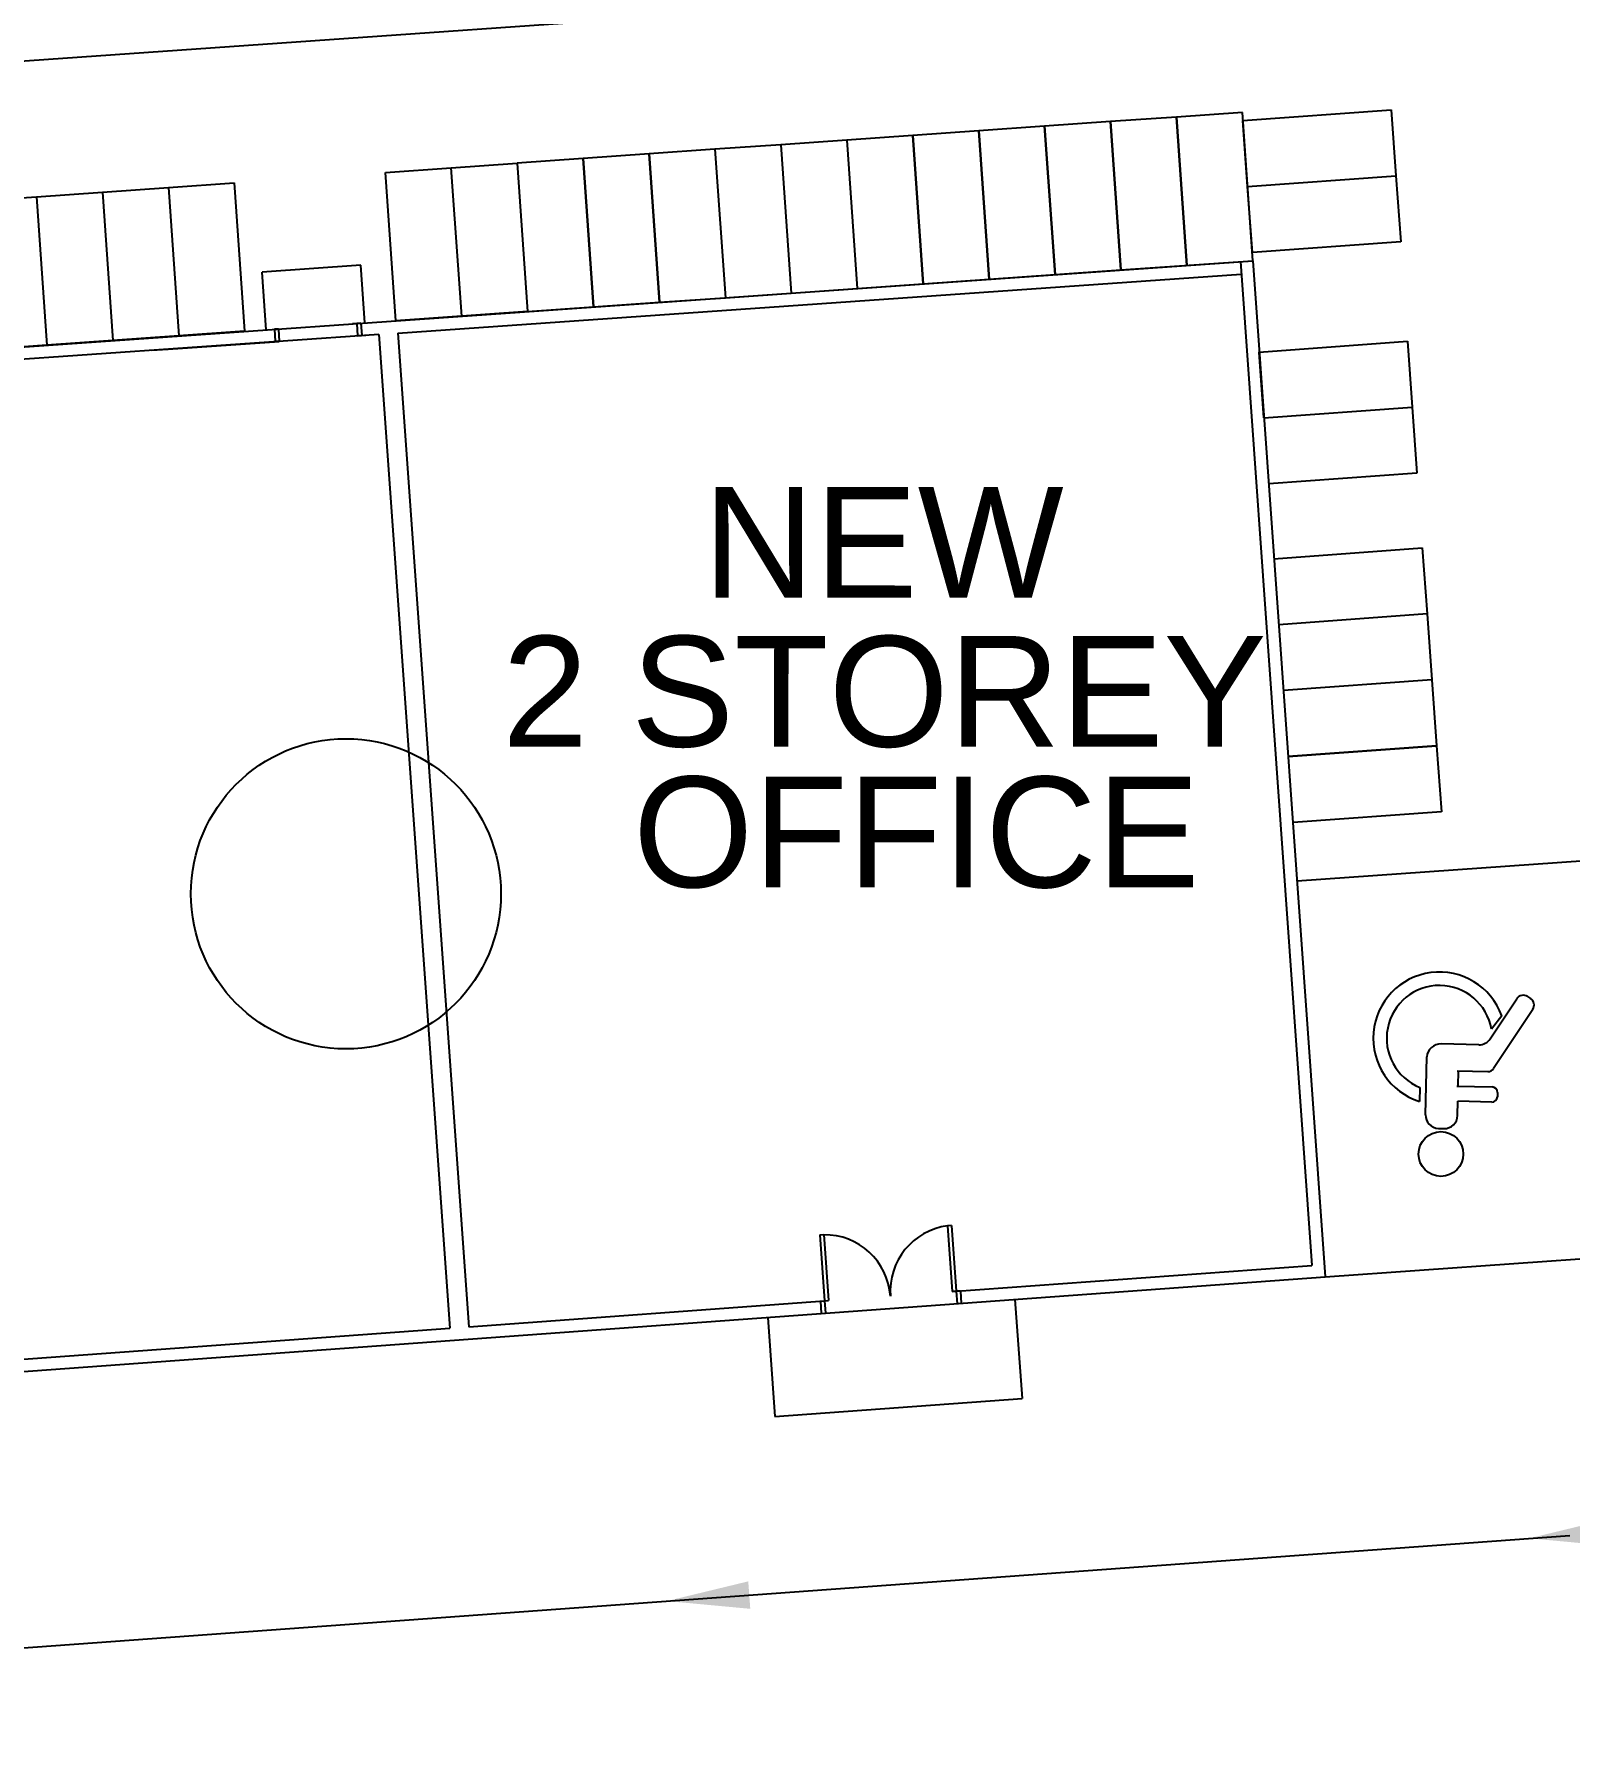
# Model space of a CAD drawing. Extents: x 134044 to 2458691, y -1196082 to 3409924.
# Drawn here: x 134793.76 to 134823.48, y 153258.33 to 153291.39 of the extents above; entities that cross this region are included whole.
import ezdxf

# ---------------------------------------------------------------- set-up
doc = ezdxf.new("R2010")
doc.units = 0
doc.linetypes.add('HIDDEN', pattern=[0.375, 0.25, -0.125])
doc.layers.get('0').update_dxf_attribs({"linetype": 'CONTINUOUS'})
for name, color, linetype in [('000_-_ARCHITECT', 251, 'CONTINUOUS'), ('000_-_LABEL', 7, 'CONTINUOUS'), ('000_-_TRAFIK', 7, 'HIDDEN')]:
    doc.layers.add(name, color=color, linetype=linetype)
doc.styles.get("Standard").update_dxf_attribs({"font": 'arial.ttf'})

msp = doc.modelspace()

# ---------------------------------------------------------------- linework, layer by layer
at = {"color": 1, "linetype": 'BYBLOCK'}
msp.add_circle((134799.794, 153274.759), 3, dxfattribs=at)
at = {"layer": '000_-_ARCHITECT', "color": 0, "linetype": 'BYBLOCK'}
for p, q in [((134817.143, 153289.876, 0), (134815.867, 153289.786, 0)), ((134817.344, 153287.005, 0), (134817.143, 153289.876, 0)), ((134817.15, 153289.716, 0), (134820.02, 153289.925, 0)), ((134820.02, 153289.925, 0), (134820.113, 153288.649, 0)), ((134813.315, 153289.608, 0), (134812.039, 153289.518, 0)), ((134814.591, 153289.697, 0), (134813.315, 153289.608, 0)), ((134813.516, 153286.737, 0), (134813.315, 153289.608, 0)), ((134813.315, 153289.608, 0), (134813.516, 153286.737, 0)), ((134815.867, 153289.786, 0), (134814.591, 153289.697, 0)), ((134814.792, 153286.827, 0), (134814.591, 153289.697, 0)), ((134814.591, 153289.697, 0), (134814.792, 153286.827, 0)), ((134816.068, 153286.916, 0), (134815.867, 153289.786, 0)), ((134815.867, 153289.786, 0), (134816.068, 153286.916, 0)), ((134817.243, 153288.44, 0), (134817.15, 153289.716, 0)), ((134808.212, 153289.251, 0), (134806.936, 153289.161, 0)), ((134809.488, 153289.34, 0), (134808.212, 153289.251, 0)), ((134808.212, 153289.251, 0), (134808.413, 153286.38, 0)), ((134810.764, 153289.429, 0), (134809.488, 153289.34, 0)), ((134809.488, 153289.34, 0), (134809.689, 153286.469, 0)), ((134812.039, 153289.518, 0), (134810.764, 153289.429, 0)), ((134810.965, 153286.559, 0), (134810.764, 153289.429, 0)), ((134810.764, 153289.429, 0), (134810.965, 153286.559, 0)), ((134812.24, 153286.648, 0), (134812.039, 153289.518, 0)), ((134812.039, 153289.518, 0), (134812.24, 153286.648, 0)), ((134801.833, 153288.804, 0), (134803.109, 153288.893, 0)), ((134804.385, 153288.983, 0), (134803.109, 153288.893, 0)), ((134803.109, 153288.893, 0), (134803.31, 153286.023, 0)), ((134803.109, 153288.893, 0), (134803.31, 153286.023, 0)), ((134805.661, 153289.072, 0), (134804.385, 153288.983, 0)), ((134804.586, 153286.112, 0), (134804.385, 153288.983, 0)), ((134804.385, 153288.983, 0), (134804.586, 153286.112, 0)), ((134806.936, 153289.161, 0), (134805.661, 153289.072, 0)), ((134805.862, 153286.201, 0), (134805.661, 153289.072, 0)), ((134805.661, 153289.072, 0), (134805.862, 153286.201, 0)), ((134806.936, 153289.161, 0), (134807.137, 153286.291, 0)), ((134800.558, 153288.715, 0), (134801.833, 153288.804, 0)), ((134800.758, 153285.844, 0), (134800.558, 153288.715, 0)), ((134802.034, 153285.934, 0), (134801.833, 153288.804, 0)), ((134817.243, 153288.44, 0), (134820.113, 153288.649, 0)), ((134820.113, 153288.649, 0), (134820.206, 153287.374, 0)), ((134792.53, 153288.153, 0), (134793.806, 153288.242, 0)), ((134793.806, 153288.242, 0), (134795.082, 153288.331, 0)), ((134793.806, 153288.242, 0), (134794.007, 153285.372, 0)), ((134795.082, 153288.331, 0), (134796.358, 153288.421, 0)), ((134795.082, 153288.331, 0), (134795.283, 153285.461, 0)), ((134796.358, 153288.421, 0), (134797.633, 153288.51, 0)), ((134796.358, 153288.421, 0), (134796.558, 153285.55, 0)), ((134797.633, 153288.51, 0), (134797.834, 153285.64, 0)), ((134817.336, 153287.165, 0), (134817.243, 153288.44, 0)), ((134820.206, 153287.374, 0), (134817.336, 153287.165, 0)), ((134768.491, 153283.586, 0), (134817.344, 153287.005, 0)), ((134800.085, 153286.919, 0), (134798.171, 153286.785, 0)), ((134800.163, 153285.803, 0), (134800.085, 153286.919, 0)), ((134814.792, 153286.827, 0), (134817.344, 153287.005, 0)), ((134817.104, 153286.988, 0), (134818.489, 153267.569, 0)), ((134817.344, 153287.005, 0), (134818.746, 153267.347, 0)), ((134798.249, 153285.669, 0), (134798.171, 153286.785, 0)), ((134800.799, 153285.607, 0), (134817.121, 153286.749, 0)), ((134809.689, 153286.469, 0), (134810.965, 153286.559, 0)), ((134810.965, 153286.559, 0), (134812.24, 153286.648, 0)), ((134812.24, 153286.648, 0), (134813.516, 153286.737, 0)), ((134813.516, 153286.737, 0), (134814.792, 153286.827, 0)), ((134805.862, 153286.201, 0), (134807.137, 153286.291, 0)), ((134807.137, 153286.291, 0), (134808.413, 153286.38, 0)), ((134808.413, 153286.38, 0), (134809.689, 153286.469, 0)), ((134803.31, 153286.023, 0), (134800.758, 153285.844, 0)), ((134803.31, 153286.023, 0), (134804.586, 153286.112, 0)), ((134804.586, 153286.112, 0), (134805.862, 153286.201, 0)), ((134800.433, 153285.581, 0), (134768.509, 153283.346, 0)), ((134797.834, 153285.64, 0), (134796.558, 153285.55, 0)), ((134798.489, 153285.685, 0), (134798.409, 153285.68, 0)), ((134798.409, 153285.68, 0), (134798.426, 153285.441, 0)), ((134798.489, 153285.685, 0), (134798.505, 153285.446, 0)), ((134800.004, 153285.791, 0), (134799.924, 153285.786, 0)), ((134800.083, 153285.797, 0), (134800.004, 153285.791, 0)), ((134800.004, 153285.791, 0), (134800.02, 153285.552, 0)), ((134800.02, 153285.552, 0), (134800.18, 153285.563, 0)), ((134800.083, 153285.797, 0), (134800.1, 153285.558, 0)), ((134800.163, 153285.803, 0), (134800.163, 153285.8, 0)), ((134800.433, 153285.581, 0), (134801.804, 153266.357, 0)), ((134800.53, 153285.828, 0), (134800.53, 153285.824, 0)), ((134800.799, 153285.607, 0), (134802.171, 153266.384, 0)), ((134794.007, 153285.372, 0), (134792.731, 153285.282, 0)), ((134795.283, 153285.461, 0), (134794.007, 153285.372, 0)), ((134796.558, 153285.55, 0), (134795.283, 153285.461, 0)), ((134796.034, 153285.273, 0), (134796.353, 153285.295, 0)), ((134796.353, 153285.295, 0), (134798.505, 153285.446, 0)), ((134798.505, 153285.446, 0), (134798.426, 153285.441, 0)), ((134800.1, 153285.558, 0), (134800.02, 153285.552, 0)), ((134817.466, 153285.24, 0), (134820.336, 153285.449, 0)), ((134817.559, 153283.965, 0), (134817.466, 153285.24, 0)), ((134820.336, 153285.449, 0), (134820.429, 153284.173, 0)), ((134817.559, 153283.965, 0), (134820.429, 153284.173, 0)), ((134820.429, 153284.173, 0), (134820.521, 153282.898, 0)), ((134820.521, 153282.898, 0), (134817.651, 153282.689, 0)), ((134817.752, 153281.241, 0), (134820.622, 153281.449, 0)), ((134820.622, 153281.449, 0), (134820.715, 153280.174, 0)), ((134820.715, 153280.174, 0), (134817.845, 153279.965, 0)), ((134820.715, 153280.174, 0), (134820.808, 153278.898, 0)), ((134820.808, 153278.898, 0), (134817.938, 153278.69, 0)), ((134820.808, 153278.898, 0), (134820.9, 153277.623, 0)), ((134820.9, 153277.623, 0), (134818.03, 153277.414, 0)), ((134818.03, 153277.414, 0), (134820.9, 153277.623, 0)), ((134820.9, 153277.623, 0), (134820.992, 153276.347, 0)), ((134820.992, 153276.347, 0), (134818.123, 153276.139, 0)), ((134823.781, 153275.399, 0), (134818.2, 153275.001, 0)), ((134821.939, 153271.956, 0), (134822.45, 153272.728, 0)), ((134822.662, 153272.771, 0), (134822.718, 153272.735, 0)), ((134822.162, 153272.4, 0), (134821.963, 153272.141, 0)), ((134822.761, 153272.523, 0), (134822.003, 153271.377, 0)), ((134821.716, 153271.839, 0), (134820.988, 153271.856, 0)), ((134820.685, 153270.486, 0), (134820.711, 153271.603, 0)), ((134821.292, 153271.039, 0), (134821.973, 153271.023, 0)), ((134821.299, 153271.333, 0), (134821.892, 153271.319, 0)), ((134821.319, 153271.038, 0), (134821.326, 153271.332, 0)), ((134820.577, 153271.014, 0), (134820.571, 153270.741, 0)), ((134821.306, 153270.471, 0), (134821.312, 153270.745, 0)), ((134821.967, 153270.73, 0), (134821.312, 153270.745, 0)), ((134822.078, 153270.913, 0), (134822.076, 153270.834, 0)), ((134820.939, 153270.22, 0), (134821.04, 153270.217, 0)), ((134808.962, 153268.159, 0), (134809.042, 153268.165, 0)), ((134808.962, 153268.159, 0), (134809.054, 153266.884, 0)), ((134809.042, 153268.165, 0), (134809.134, 153266.89, 0)), ((134811.513, 153268.345, 0), (134811.433, 153268.339, 0)), ((134811.433, 153268.339, 0), (134811.526, 153267.063, 0)), ((134811.513, 153268.345, 0), (134811.606, 153267.069, 0)), ((134818.746, 153267.347, 0), (134824.327, 153267.746, 0)), ((134811.526, 153267.063, 0), (134818.489, 153267.569, 0)), ((134769.934, 153263.801, 0), (134818.746, 153267.347, 0)), ((134811.606, 153267.069, 0), (134811.526, 153267.063, 0)), ((134811.685, 153267.075, 0), (134811.606, 153267.069, 0)), ((134811.606, 153267.069, 0), (134811.623, 153266.83, 0)), ((134811.685, 153267.075, 0), (134811.703, 153266.836, 0)), ((134802.171, 153266.384, 0), (134809.054, 153266.884, 0)), ((134808.975, 153266.878, 0), (134809.054, 153266.884, 0)), ((134808.975, 153266.878, 0), (134808.992, 153266.639, 0)), ((134809.054, 153266.884, 0), (134809.134, 153266.89, 0)), ((134809.054, 153266.884, 0), (134809.072, 153266.645, 0)), ((134811.703, 153266.836, 0), (134811.623, 153266.83, 0)), ((134812.739, 153266.911, 0), (134812.878, 153264.998, 0)), ((134807.956, 153266.564, 0), (134808.095, 153264.65, 0)), ((134808.992, 153266.639, 0), (134809.072, 153266.645, 0)), ((134770.161, 153264.058, 0), (134801.804, 153266.357, 0)), ((134808.095, 153264.65, 0), (134812.878, 153264.998, 0))]:
    msp.add_line(p, q, dxfattribs=at)
msp.add_circle((134820.984, 153269.725, 0), 0.433, dxfattribs=at)
for centre, radius, start, end in [((134820.956, 153271.964, 0), 1.282, 19.8839, 252.5338), ((134820.956, 153271.964, 0), 1.022, 9.933, 248.2702), ((134822.578, 153272.644, 0), 0.153, 56.5045, 146.5046), ((134822.633, 153272.607, 0), 0.153, 326.5046, 56.5045), ((134820.989, 153271.577, 0), 0.28, 90.3231, 174.664), ((134821.722, 153272.099, 0), 0.26, 268.6664, 326.5046), ((134821.895, 153271.449, 0), 0.13, 268.6664, 326.5046), ((134821.971, 153270.916, 0), 0.107, 358.6664, 88.6664), ((134821.969, 153270.837, 0), 0.107, 268.6664, 358.6664), ((134820.945, 153270.48, 0), 0.26, 178.6664, 268.6664), ((134821.046, 153270.477, 0), 0.26, 268.6664, 358.6664), ((134809.054, 153266.884, 0), 1.279, 4.1485, 90.5652), ((134811.606, 153267.069, 0), 1.279, 97.7318, 184.1485)]:
    msp.add_arc(centre, radius, start, end, dxfattribs=at)
at = {"layer": '000_-_TRAFIK', "color": 0, "linetype": 'BYBLOCK'}
for p, q in [((134766.064, 153288.937, 0), (134821.471, 153292.831, 0)), ((134768.299, 153258.335, 0), (134823.479, 153262.348, 0))]:
    msp.add_line(p, q, dxfattribs=at)
msp.add_arc((134821.718, 153288.842), 3.997, 18.9602, 94.0198, dxfattribs=at)
for points in [[(134824.27, 153262.672, 0), (134822.695, 153262.291, 0), (134824.308, 153262.141, 0)], [(134807.58, 153261.458, 0), (134806.005, 153261.077, 0), (134807.619, 153260.927, 0)]]:
    msp.add_solid(points, dxfattribs=at)

# ---------------------------------------------------------------- texts
at = {"layer": '000_-_LABEL', "color": 0, "linetype": 'BYBLOCK'}
for s, p in [('NEW', (134806.704, 153280.487, 0)), ('2 STOREY ', (134802.817, 153277.607, 0)), ('OFFICE', (134805.35, 153274.886, 0))]:
    msp.add_text(s, height=2.1414, rotation=359.9846, dxfattribs=at).set_placement(p)

doc.saveas('drawing.dxf')
